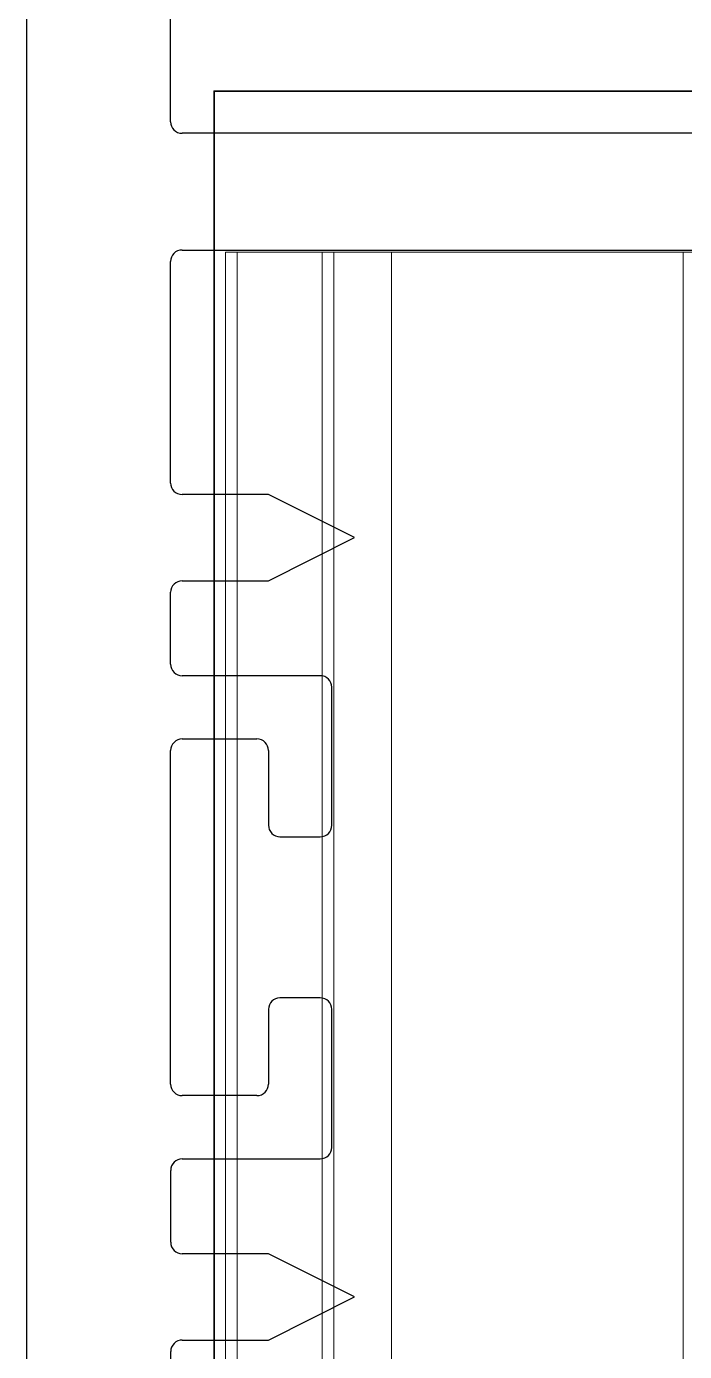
# Model space of a CAD drawing. Extents: x -82 to 113, y -82 to 93.
# Drawn here: x 7.154 to 7.726, y 77.045 to 78.197 of the extents above; entities that cross this region are included whole.
import ezdxf

# ---------------------------------------------------------------- set-up
doc = ezdxf.new("R2010")
doc.units = 0
doc.header["$MEASUREMENT"] = 0
doc.layers.get('0').update_dxf_attribs({"linetype": 'CONTINUOUS'})
for name, color, linetype in [('Ballons', 7, 'CONTINUOUS'), ('DIM', 7, 'CONTINUOUS'), ('INERTIA', 7, 'CONTINUOUS'), ('VENT', 5, 'CONTINUOUS')]:
    doc.layers.add(name, color=color, linetype=linetype)

# ---------------------------------------------------------------- blocks, each defined once
blk = doc.blocks.new('25201 bom')
at = {"color": 7, "linetype": 'Continuous', "lineweight": 15}
for p, q in [((0.3425, 0.61), (0.3425, -0.61)), ((0.596, 0.61), (0.596, -0.61)), ((0.646, 0.61), (0.646, -0.61)), ((0.656, 0.61), (0.656, -0.61)), ((0.73, 0.61), (0.73, -0.61)), ((0.74, 0.61), (0.74, -0.61)), ((0.2925, -0.61), (0.3425, -0.61)), ((0.3425, -0.61), (0.596, -0.61)), ((0.596, -0.61), (0.646, -0.61)), ((0.646, -0.61), (0.656, -0.61)), ((0.656, -0.61), (0.73, -0.61)), ((0.73, -0.61), (0.74, -0.61))]:
    blk.add_line(p, q, dxfattribs=at)
blk = doc.blocks.new('spacer')
at = {"layer": 'INERTIA', "color": 7, "lineweight": 35}
blk.add_lwpolyline([(-2.5956, 35.8969), (-1.0956, 35.8969), (-1.0956, 37.3969), (-2.5956, 37.3969)], close=True, dxfattribs=at)
blk = doc.blocks.new('3203-2_Sash_Component')
for p, q in [((0.0865, 0.01), (0.0865, 3.7399)), ((-0.0389, 2.7399), (-0.0389, 2.4866)), ((-0.1237, 2.4766), (-0.1987, 2.4391)), ((-0.0489, 2.4766), (-0.1237, 2.4766)), ((-0.1987, 2.4391), (-0.1238, 2.4016)), ((-0.1238, 2.4016), (-0.0488, 2.4016)), ((-0.0389, 2.3916), (-0.0389, 2.3291)), ((-0.0488, 2.3191), (-0.1688, 2.3191)), ((-0.1788, 2.3091), (-0.1788, 2.1891)), ((-0.1138, 2.2641), (-0.0488, 2.2641)), ((-0.1238, 2.1891), (-0.1238, 2.2541)), ((-0.0388, 2.2541), (-0.0388, 1.9641)), ((-0.1688, 2.1791), (-0.1338, 2.1791)), ((-0.1338, 2.0391), (-0.1688, 2.0391)), ((-0.1788, 2.0291), (-0.1788, 1.9091)), ((-0.1238, 1.9641), (-0.1238, 2.0291)), ((-0.0488, 1.9541), (-0.1138, 1.9541)), ((-0.1688, 1.8991), (-0.0488, 1.8991)), ((-0.0388, 1.8891), (-0.0388, 1.8266)), ((-0.1238, 1.8166), (-0.1987, 1.7791)), ((-0.0488, 1.8166), (-0.1238, 1.8166)), ((-0.1987, 1.7791), (-0.1237, 1.7416)), ((-0.1237, 1.7416), (-0.0487, 1.7416)), ((-0.0387, 1.7316), (-0.0387, 1.5391)), ((-0.0487, 1.5291), (-1.2785, 1.5291)), ((-1.2785, 1.4276), (-0.0487, 1.4276)), ((-0.0387, 1.4176), (-0.0387, 1.1151))]:
    blk.add_line(p, q)
for centre, start, end in [((-0.0489, 2.4866), 269.9914, 0), ((-0.0489, 2.3916), 0.0004, 89.9914), ((-0.0489, 2.3291), 270.0086, 0.0086), ((-0.1688, 2.3091), 90.0086, 180.0086), ((-0.1138, 2.2541), 90.0086, 180.0086), ((-0.0488, 2.2541), 0.0086, 90.0086), ((-0.1688, 2.1891), 180.0086, 270.0086), ((-0.1338, 2.1891), 270.0086, 0.0086), ((-0.1688, 2.0291), 90.0086, 180.0086), ((-0.1338, 2.0291), 0.0086, 90.0086), ((-0.1138, 1.9641), 180.0086, 270.0086), ((-0.0488, 1.9641), 270.0086, 0.0086), ((-0.1688, 1.9091), 180.0086, 270.0086), ((-0.0488, 1.8891), 0.0086, 90.0086), ((-0.0488, 1.8266), 270.0086, 0.0267), ((-0.0487, 1.7316), 0.0034, 90.0086), ((-0.0487, 1.5391), 270, 0.0034), ((-0.0487, 1.4176), 0.0081, 90)]:
    blk.add_arc(centre, 0.01, start, end)
blk = doc.blocks.new('3203_Sash_Assembly')
blk.add_blockref('3203-2_Sash_Component', (2.1005, -0.6859))

msp = doc.modelspace()

# ---------------------------------------------------------------- block references
at = {"layer": 'Ballons', "rotation": 180}
msp.add_blockref('25201 bom', (8.067, 77.3906), dxfattribs=at)
at = {"layer": 'DIM', "rotation": 180}
msp.add_blockref('spacer', (6.2214, 114.0375), dxfattribs=at)
at = {"layer": 'VENT', "rotation": 180}
msp.add_blockref('3203_Sash_Assembly', (9.3409, 78.8456), dxfattribs=at)

doc.saveas('drawing.dxf')
